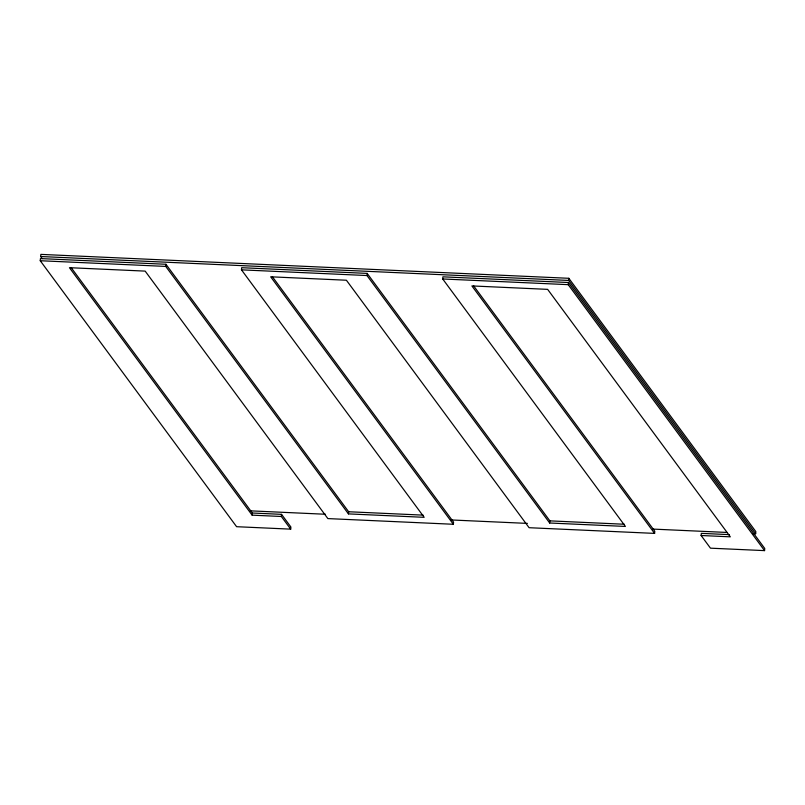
<?xml version="1.0" encoding="UTF-8"?>
<svg xmlns="http://www.w3.org/2000/svg" width="805" height="805" viewBox="0 0 805 805"><rect width="100%" height="100%" fill="white"/><g stroke="black" fill="none" stroke-linecap="round" stroke-linejoin="round"><path stroke-width="1.21" d="M71.112 267.562L252.327 513.016L281.539 514.345L290.887 527.003L290.696 529.147L236.6 526.701L40.25 260.729L40.441 258.586L165.941 264.271L348.635 511.749L348.454 513.892L424.185 517.323L241.48 269.846L241.671 267.703L367.171 273.398L549.865 520.865L549.684 523.009L625.415 526.44L442.71 278.973L442.901 276.829L568.4 282.515L764.75 548.477L764.559 550.62L710.473 548.175L701.115 535.506L701.306 533.363L729.3 534.631M42.172 258.536L40.683 256.523L40.864 254.38L568.823 278.299L755.835 531.602L755.643 533.745L753.138 533.635M348.454 513.892L165.75 266.415L165.941 264.271M290.696 529.147L281.348 516.488L252.136 515.16L252.327 513.016M281.348 516.488L281.539 514.345M549.684 523.009L366.979 275.541L367.171 273.398M252.136 515.16L69.431 267.683L145.162 271.114L327.866 518.591L453.366 524.276L453.557 522.133L272.342 276.678M764.559 550.62L568.209 284.658L568.4 282.515M755.643 533.745L568.642 280.442L568.823 278.299M453.366 524.276L270.661 276.799L346.402 280.231L529.096 527.708L654.596 533.393L654.787 531.26L473.571 285.795M40.683 256.523L568.642 280.442M40.25 260.729L165.75 266.415M241.48 269.846L366.979 275.541M442.71 278.973L568.209 284.658M348.635 511.749L423.128 515.13M549.865 520.865L624.358 524.246M250.254 510.843L325.502 514.254M450.901 519.939L527.406 523.401M652.805 529.086L726.794 532.437M701.115 535.506L730.326 536.834L547.631 289.357L471.891 285.926L654.596 533.393"/></g></svg>
